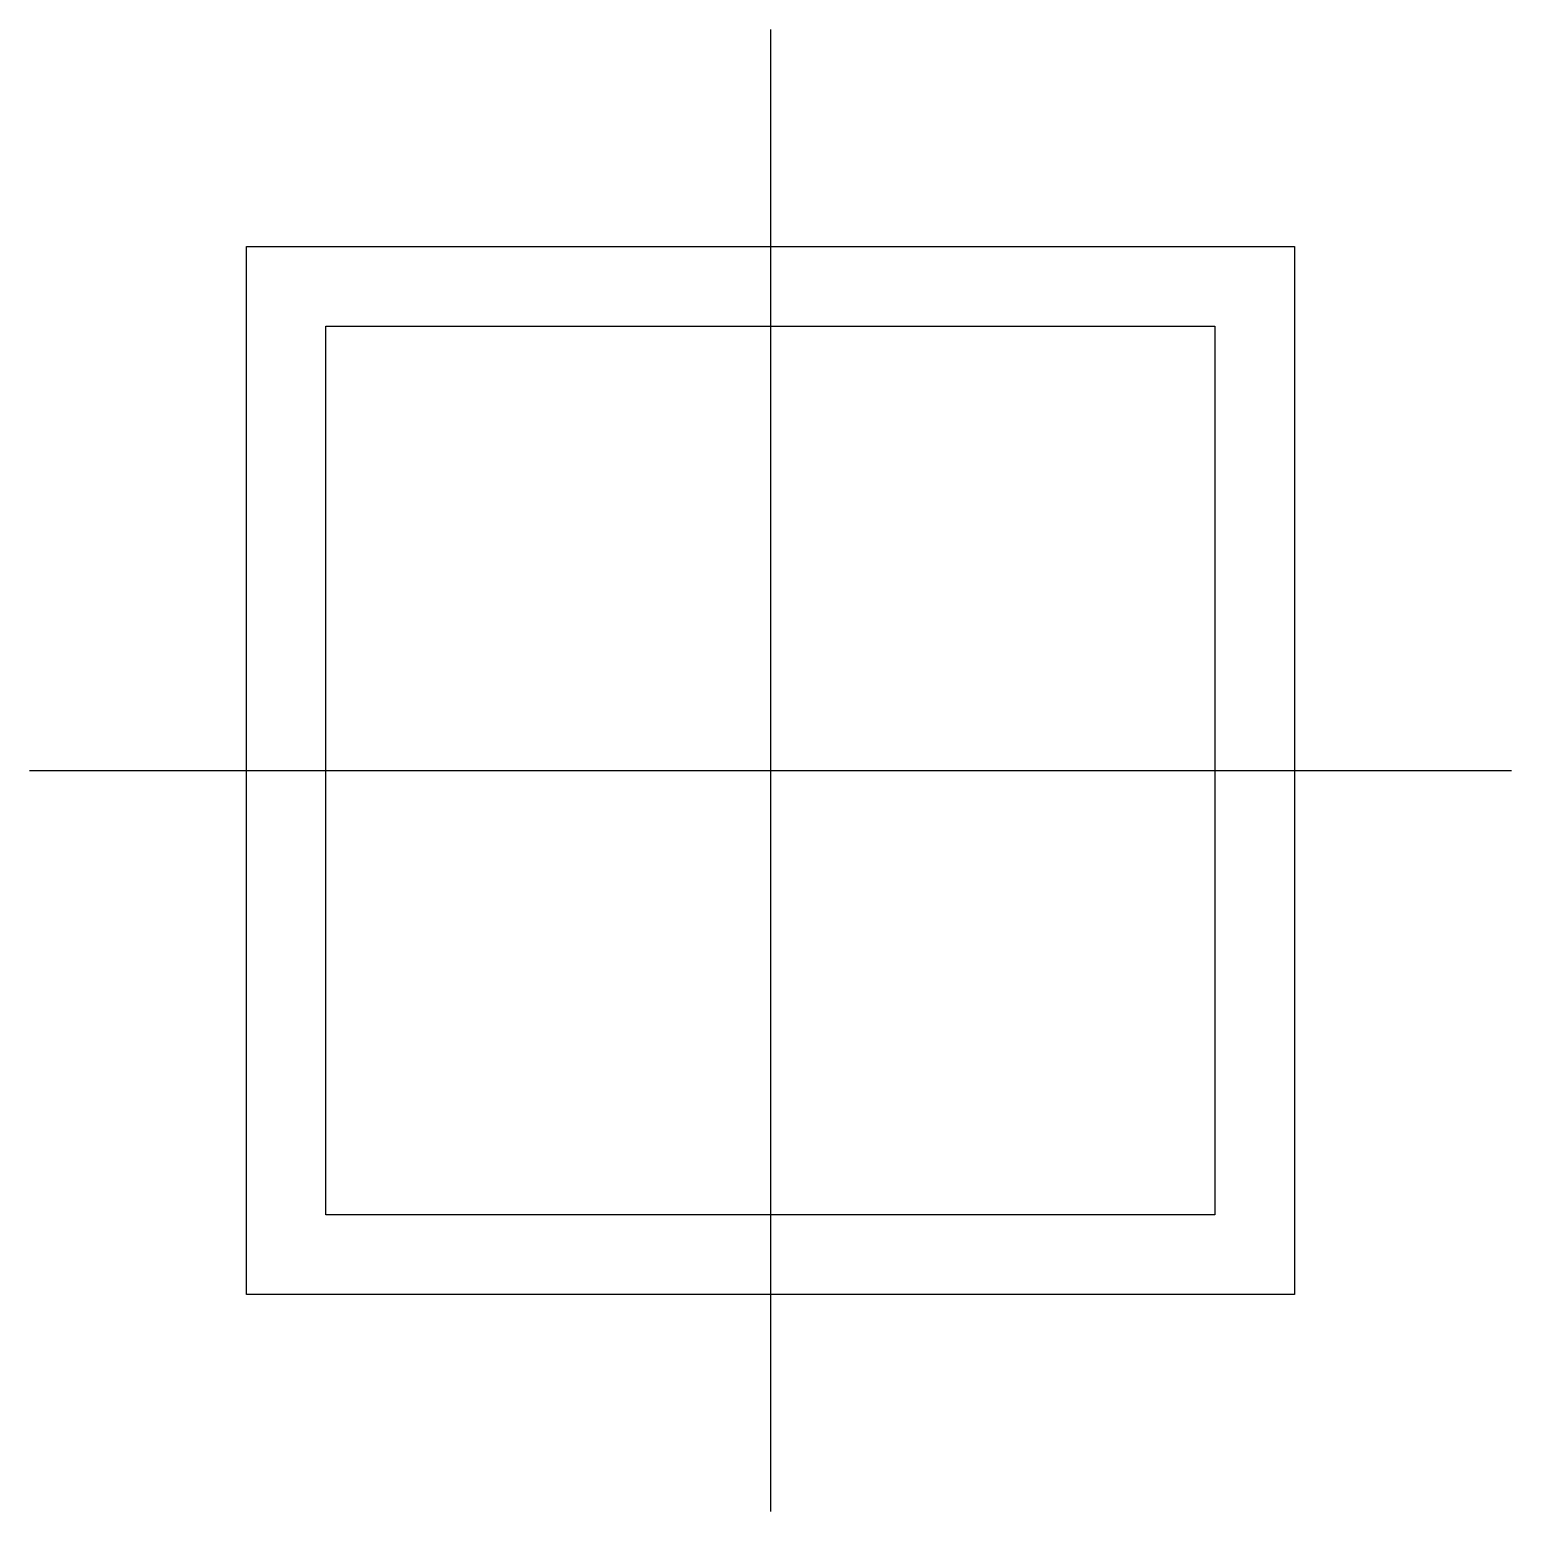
# Model space of a CAD drawing. Header units: millimetres. Extents: x -2964.484 to -2964.201, y 3734.791 to 3735.074.
import ezdxf

# ---------------------------------------------------------------- set-up
doc = ezdxf.new("R2010")
doc.units = ezdxf.units.MM
doc.header["$LTSCALE"] = 10
doc.layers.add('ELE_LUMINÁRIAS', color=4, linetype='Continuous')

msp = doc.modelspace()

# ---------------------------------------------------------------- linework, layer by layer
at = {"layer": 'ELE_LUMINÁRIAS', "color": 1}
for p, q in [((-2964.34274, 3735.07397), (-2964.34274, 3734.79112)), ((-2964.48416, 3734.93255), (-2964.20132, 3734.93255))]:
    msp.add_line(p, q, dxfattribs=at)
at = {"layer": 'ELE_LUMINÁRIAS', "color": 2}
for p, q in [((-2964.44274, 3735.03255), (-2964.24274, 3735.03255)), ((-2964.44274, 3734.83255), (-2964.44274, 3735.03255)), ((-2964.24274, 3735.03255), (-2964.24274, 3734.83255)), ((-2964.24274, 3734.83255), (-2964.44274, 3734.83255))]:
    msp.add_line(p, q, dxfattribs=at)
at = {"layer": 'ELE_LUMINÁRIAS', "color": 4}
for p, q in [((-2964.42759, 3734.8477), (-2964.42759, 3735.01739)), ((-2964.42759, 3735.01739), (-2964.25789, 3735.01739)), ((-2964.25789, 3735.01739), (-2964.25789, 3734.8477)), ((-2964.25789, 3734.8477), (-2964.42759, 3734.8477))]:
    msp.add_line(p, q, dxfattribs=at)

doc.saveas('drawing.dxf')
